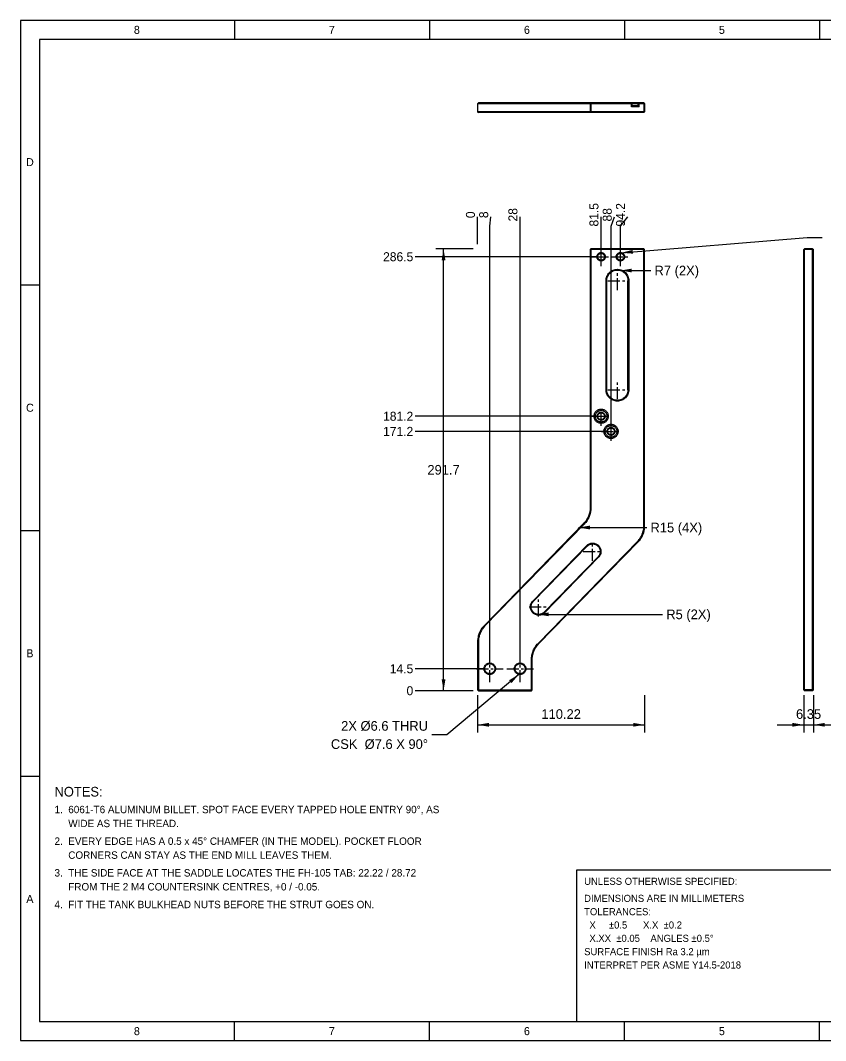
# Model space of a CAD drawing. Header units: millimetres. Extents: x 5 to 427, y 5 to 274.
# Drawn here: x 5 to 217.5, y 5 to 274.4 of the extents above; entities that cross this region are included whole.
import ezdxf
from ezdxf.enums import TextEntityAlignment as Align

# ---------------------------------------------------------------- set-up
doc = ezdxf.new("R2010")
doc.units = ezdxf.units.MM
doc.linetypes.add('CENTER', pattern=[5.08, 3.175, -0.635, 0.635, -0.635])
for name, color, linetype in [('BORDER', 7, 'CONTINUOUS'), ('CENTER', 1, 'CENTER'), ('DIM', 3, 'CONTINUOUS'), ('TEXT', 7, 'Continuous'), ('THIN', 7, 'CONTINUOUS'), ('TITLE', 7, 'CONTINUOUS'), ('VISIBLE', 7, 'CONTINUOUS')]:
    doc.layers.add(name, color=color, linetype=linetype)

msp = doc.modelspace()

# ---------------------------------------------------------------- linework, layer by layer
at = {"layer": 'BORDER'}
msp.add_lwpolyline([(10, 10), (421.8, 10), (421.8, 269.4), (10, 269.4)], close=True, dxfattribs=at)
at = {"layer": 'CENTER'}
for points in [[(158.29, 209.49), (158.29, 214.49)], [(163.37, 209.49), (163.37, 214.49)], [(155.79, 211.99), (160.79, 211.99)], [(160.87, 211.99), (165.87, 211.99)], [(162.57, 203.17), (162.57, 208.17)], [(160.07, 205.67), (165.07, 205.67)], [(162.57, 174.37), (162.57, 179.37)], [(160.07, 176.87), (165.07, 176.87)], [(155.79, 169.87), (160.79, 169.87)], [(158.29, 167.37), (158.29, 172.37)], [(160.89, 163.37), (160.89, 168.37)], [(158.39, 165.87), (163.39, 165.87)], [(156.04, 131.66), (156.04, 136.66)], [(153.54, 134.16), (158.54, 134.16)], [(141.79, 117.03), (141.79, 122.03)], [(139.29, 119.53), (144.29, 119.53)], [(128.89, 99.67), (128.89, 106.71)], [(136.89, 99.67), (136.89, 106.71)], [(125.37, 103.19), (132.41, 103.19)], [(133.37, 103.19), (140.41, 103.19)]]:
    msp.add_lwpolyline(points, dxfattribs=at)
at = {"layer": 'DIM'}
for points in [[(125.69, 215.27), (125.69, 220.07), (125.69, 222.57)], [(128.89, 104.39), (128.89, 220.07), (129.19, 222.57)], [(136.89, 104.39), (136.89, 220.07), (136.89, 222.57)], [(158.29, 213.19), (158.29, 220.07), (158.29, 222.57)], [(160.89, 167.07), (160.89, 220.07), (161.79, 222.57)], [(163.37, 213.19), (163.37, 220.07), (165.29, 222.57)], [(163.66, 213.05), (212.66, 217.05), (216.66, 217.05)], [(124.49, 214.07), (114.69, 214.07)], [(116.69, 97.39), (116.69, 214.07)], [(157.09, 211.99), (111.69, 211.99), (109.19, 211.99)], [(163.37, 208.35), (167.37, 208.35), (171.37, 208.35)], [(157.09, 169.87), (111.69, 169.87), (109.19, 169.87)], [(159.69, 165.87), (111.69, 165.87), (109.19, 165.87)], [(152.31, 140.48), (166.31, 140.48), (170.31, 140.48)], [(141.47, 117.56), (170.47, 117.56), (174.47, 117.56)], [(127.69, 103.19), (111.69, 103.19), (109.19, 103.19)], [(136.58, 101.7), (117.58, 85.7), (113.58, 85.7)], [(124.49, 97.39), (111.69, 97.39), (109.19, 97.39)], [(124.49, 97.39), (114.69, 97.39)], [(125.69, 96.19), (125.69, 86.39)], [(169.77, 96.19), (169.77, 86.39)], [(211.77, 96.19), (211.77, 86.39)], [(214.31, 96.19), (214.31, 86.39)], [(125.69, 88.39), (169.77, 88.39)], [(204.77, 88.39), (221.31, 88.39)]]:
    msp.add_lwpolyline(points, dxfattribs=at)
for points in [[(116.69, 214.07), (116.19, 211.07), (117.19, 211.07)], [(163.66, 213.05), (166.69, 212.8), (166.61, 213.79)], [(163.37, 208.35), (166.37, 207.85), (166.37, 208.85)], [(152.31, 140.48), (155.31, 139.98), (155.31, 140.98)], [(141.47, 117.56), (144.47, 117.06), (144.47, 118.06)], [(116.69, 97.39), (117.19, 100.39), (116.19, 100.39)], [(136.58, 101.7), (133.96, 100.15), (134.61, 99.39)], [(125.69, 88.39), (128.69, 87.89), (128.69, 88.89)], [(169.77, 88.39), (166.77, 88.89), (166.77, 87.89)], [(211.77, 88.39), (208.77, 88.89), (208.77, 87.89)], [(214.31, 88.39), (217.31, 87.89), (217.31, 88.89)]]:
    msp.add_solid(points, dxfattribs=at)
at = {"layer": 'THIN'}
msp.add_lwpolyline([(5, 5), (426.8, 5), (426.8, 274.4), (5, 274.4)], close=True, dxfattribs=at)
for points in [[(61.48, 274.4), (61.48, 269.4)], [(112.95, 274.4), (112.95, 269.4)], [(164.43, 274.4), (164.43, 269.4)], [(215.9, 274.4), (215.9, 269.4)], [(5, 204.55), (10, 204.55)], [(5, 139.7), (10, 139.7)], [(5, 74.85), (10, 74.85)], [(61.48, 5), (61.48, 10)], [(112.95, 5), (112.95, 10)], [(164.43, 5), (164.43, 10)], [(215.9, 5), (215.9, 10)]]:
    msp.add_lwpolyline(points, dxfattribs=at)
at = {"layer": 'TITLE'}
msp.add_lwpolyline([(151.8, 10), (243.8, 10), (243.8, 50), (151.8, 50)], close=True, dxfattribs=at)
at = {"layer": 'VISIBLE'}
for points in [[(125.69, 252.41), (125.89, 252.61)], [(125.69, 252.41), (125.69, 250.27)], [(127.39, 252.41), (127.16, 252.41), (126.95, 252.41), (126.76, 252.41), (126.58, 252.41), (126.41, 252.41), (126.26, 252.41), (126.13, 252.41), (126.01, 252.41), (125.91, 252.41), (125.83, 252.41), (125.77, 252.41), (125.72, 252.41), (125.7, 252.41), (125.69, 252.41)], [(127.53, 252.61), (127.31, 252.61), (127.11, 252.61), (126.92, 252.61), (126.75, 252.61), (126.59, 252.61), (126.44, 252.61), (126.31, 252.61), (126.2, 252.61), (126.11, 252.61), (126.03, 252.61), (125.97, 252.61), (125.92, 252.61), (125.89, 252.61), (125.89, 252.61)], [(153.67, 252.41), (127.39, 252.41)], [(153.82, 252.61), (127.53, 252.61)], [(155.37, 252.41), (155.36, 252.41), (155.34, 252.41), (155.29, 252.41), (155.23, 252.41), (155.15, 252.41), (155.05, 252.41), (154.93, 252.41), (154.8, 252.41), (154.65, 252.41), (154.48, 252.41), (154.3, 252.41), (154.11, 252.41), (153.9, 252.41), (153.67, 252.41)], [(155.57, 252.61), (155.56, 252.61), (155.54, 252.61), (155.49, 252.61), (155.42, 252.61), (155.34, 252.61), (155.24, 252.61), (155.12, 252.61), (154.98, 252.61), (154.83, 252.61), (154.65, 252.61), (154.47, 252.61), (154.26, 252.61), (154.05, 252.61), (153.82, 252.61)], [(155.57, 252.61), (155.37, 252.41)], [(155.37, 252.41), (155.37, 250.27)], [(155.57, 252.41), (155.37, 252.41)], [(166.29, 252.61), (155.57, 252.61)], [(155.57, 252.41), (155.57, 252.61)], [(166.29, 252.41), (155.57, 252.41)], [(155.57, 252.41), (155.57, 250.27)], [(168.29, 252.61), (168.26, 252.61), (168.19, 252.61), (168.07, 252.61), (167.91, 252.61), (167.72, 252.61), (167.51, 252.61), (167.29, 252.61), (167.06, 252.61), (166.85, 252.61), (166.66, 252.61), (166.5, 252.61), (166.39, 252.61), (166.31, 252.61), (166.29, 252.61)], [(166.29, 252.61), (166.29, 252.41)], [(166.49, 252.41), (166.29, 252.61)], [(166.49, 252.41), (166.29, 252.41)], [(166.29, 251.61), (166.29, 252.41)], [(166.29, 251.61), (166.49, 251.81)], [(168.29, 251.61), (166.29, 251.61)], [(168.09, 252.41), (168.07, 252.41), (168.01, 252.41), (167.91, 252.41), (167.78, 252.41), (167.63, 252.41), (167.46, 252.41), (167.29, 252.41), (167.11, 252.41), (166.94, 252.41), (166.79, 252.41), (166.66, 252.41), (166.57, 252.41), (166.51, 252.41), (166.49, 252.41)], [(166.49, 251.81), (166.49, 252.41)], [(168.09, 251.81), (166.49, 251.81)], [(168.29, 252.61), (168.09, 252.41)], [(168.29, 252.41), (168.09, 252.41)], [(168.09, 251.81), (168.09, 252.41)], [(168.29, 251.61), (168.09, 251.81)], [(169.57, 252.61), (168.29, 252.61)], [(168.29, 252.41), (168.29, 252.61)], [(169.57, 252.41), (168.29, 252.41)], [(168.29, 251.61), (168.29, 252.41)], [(169.57, 252.61), (169.77, 252.41)], [(169.57, 252.41), (169.57, 252.61)], [(169.57, 252.41), (169.77, 252.41)], [(169.57, 252.41), (169.57, 250.27)], [(169.77, 252.41), (169.77, 250.27)], [(125.69, 250.27), (125.89, 250.07)], [(127.39, 250.27), (127.16, 250.27), (126.95, 250.27), (126.76, 250.27), (126.58, 250.27), (126.41, 250.27), (126.26, 250.27), (126.13, 250.27), (126.01, 250.27), (125.91, 250.27), (125.83, 250.27), (125.77, 250.27), (125.72, 250.27), (125.7, 250.27), (125.69, 250.27)], [(127.53, 250.07), (127.31, 250.07), (127.11, 250.07), (126.92, 250.07), (126.75, 250.07), (126.59, 250.07), (126.44, 250.07), (126.31, 250.07), (126.2, 250.07), (126.11, 250.07), (126.03, 250.07), (125.97, 250.07), (125.92, 250.07), (125.89, 250.07), (125.89, 250.07)], [(153.67, 250.27), (127.39, 250.27)], [(153.82, 250.07), (127.53, 250.07)], [(155.37, 250.27), (155.36, 250.27), (155.34, 250.27), (155.29, 250.27), (155.23, 250.27), (155.15, 250.27), (155.05, 250.27), (154.93, 250.27), (154.8, 250.27), (154.65, 250.27), (154.48, 250.27), (154.3, 250.27), (154.11, 250.27), (153.9, 250.27), (153.67, 250.27)], [(155.57, 250.07), (155.56, 250.07), (155.54, 250.07), (155.49, 250.07), (155.42, 250.07), (155.34, 250.07), (155.24, 250.07), (155.12, 250.07), (154.98, 250.07), (154.83, 250.07), (154.65, 250.07), (154.47, 250.07), (154.26, 250.07), (154.05, 250.07), (153.82, 250.07)], [(155.57, 250.07), (155.37, 250.27)], [(155.57, 250.27), (155.37, 250.27)], [(155.57, 250.27), (155.57, 250.07)], [(169.57, 250.27), (155.57, 250.27)], [(169.57, 250.07), (155.57, 250.07)], [(169.57, 250.07), (169.77, 250.27)], [(169.57, 250.27), (169.57, 250.07)], [(169.57, 250.27), (169.77, 250.27)], [(155.57, 214.07), (155.37, 213.87)], [(155.37, 213.87), (155.37, 145.71)], [(155.57, 213.87), (155.37, 213.87)], [(155.57, 214.07), (155.57, 213.87)], [(169.57, 214.07), (155.57, 214.07)], [(169.57, 213.87), (155.57, 213.87)], [(155.57, 213.87), (155.57, 145.71)], [(159.39, 211.99), (159.38, 211.88), (159.37, 211.78), (159.34, 211.67), (159.3, 211.57), (159.26, 211.47), (159.2, 211.38), (159.14, 211.29), (159.06, 211.21), (158.98, 211.14), (158.9, 211.08), (158.8, 211.02), (158.71, 210.97), (158.61, 210.94), (158.5, 210.91), (158.39, 210.9), (158.29, 210.89), (158.18, 210.9), (158.07, 210.91), (157.97, 210.94), (157.87, 210.97), (157.77, 211.02), (157.68, 211.08), (157.59, 211.14), (157.51, 211.21), (157.44, 211.29), (157.37, 211.38), (157.32, 211.47), (157.27, 211.57), (157.23, 211.67), (157.21, 211.78), (157.19, 211.88), (157.19, 211.99), (157.19, 212.1), (157.21, 212.2), (157.23, 212.31), (157.27, 212.41), (157.32, 212.51), (157.37, 212.6), (157.44, 212.69), (157.51, 212.77), (157.59, 212.84), (157.68, 212.9), (157.77, 212.96), (157.87, 213.01), (157.97, 213.04), (158.07, 213.07), (158.18, 213.08), (158.29, 213.09), (158.39, 213.08), (158.5, 213.07), (158.61, 213.04), (158.71, 213.01), (158.8, 212.96), (158.9, 212.9), (158.98, 212.84), (159.06, 212.77), (159.14, 212.69), (159.2, 212.6), (159.26, 212.51), (159.3, 212.41), (159.34, 212.31), (159.37, 212.2), (159.38, 212.1), (159.39, 211.99)], [(159.19, 211.99), (159.18, 211.9), (159.17, 211.81), (159.15, 211.73), (159.12, 211.65), (159.08, 211.57), (159.03, 211.49), (158.98, 211.42), (158.92, 211.35), (158.86, 211.29), (158.79, 211.24), (158.71, 211.2), (158.63, 211.16), (158.55, 211.13), (158.46, 211.11), (158.37, 211.09), (158.29, 211.09), (158.2, 211.09), (158.11, 211.11), (158.02, 211.13), (157.94, 211.16), (157.86, 211.2), (157.79, 211.24), (157.72, 211.29), (157.65, 211.35), (157.59, 211.42), (157.54, 211.49), (157.49, 211.57), (157.45, 211.65), (157.42, 211.73), (157.4, 211.81), (157.39, 211.9), (157.39, 211.99), (157.39, 212.08), (157.4, 212.17), (157.42, 212.25), (157.45, 212.33), (157.49, 212.41), (157.54, 212.49), (157.59, 212.56), (157.65, 212.63), (157.72, 212.69), (157.79, 212.74), (157.86, 212.78), (157.94, 212.82), (158.02, 212.85), (158.11, 212.87), (158.2, 212.89), (158.29, 212.89), (158.37, 212.89), (158.46, 212.87), (158.55, 212.85), (158.63, 212.82), (158.71, 212.78), (158.79, 212.74), (158.86, 212.69), (158.92, 212.63), (158.98, 212.56), (159.03, 212.49), (159.08, 212.41), (159.12, 212.33), (159.15, 212.25), (159.17, 212.17), (159.18, 212.08), (159.19, 211.99)], [(164.47, 211.99), (164.46, 211.88), (164.45, 211.78), (164.42, 211.67), (164.38, 211.57), (164.34, 211.47), (164.28, 211.38), (164.22, 211.29), (164.14, 211.21), (164.06, 211.14), (163.98, 211.08), (163.88, 211.02), (163.79, 210.97), (163.69, 210.94), (163.58, 210.91), (163.47, 210.9), (163.37, 210.89), (163.26, 210.9), (163.15, 210.91), (163.05, 210.94), (162.95, 210.97), (162.85, 211.02), (162.76, 211.08), (162.67, 211.14), (162.59, 211.21), (162.52, 211.29), (162.45, 211.38), (162.4, 211.47), (162.35, 211.57), (162.31, 211.67), (162.29, 211.78), (162.27, 211.88), (162.27, 211.99), (162.27, 212.1), (162.29, 212.2), (162.31, 212.31), (162.35, 212.41), (162.4, 212.51), (162.45, 212.6), (162.52, 212.69), (162.59, 212.77), (162.67, 212.84), (162.76, 212.9), (162.85, 212.96), (162.95, 213.01), (163.05, 213.04), (163.15, 213.07), (163.26, 213.08), (163.37, 213.09), (163.47, 213.08), (163.58, 213.07), (163.69, 213.04), (163.79, 213.01), (163.88, 212.96), (163.98, 212.9), (164.06, 212.84), (164.14, 212.77), (164.22, 212.69), (164.28, 212.6), (164.34, 212.51), (164.38, 212.41), (164.42, 212.31), (164.45, 212.2), (164.46, 212.1), (164.47, 211.99)], [(164.27, 211.99), (164.26, 211.9), (164.25, 211.81), (164.23, 211.73), (164.2, 211.65), (164.16, 211.57), (164.11, 211.49), (164.06, 211.42), (164, 211.35), (163.94, 211.29), (163.87, 211.24), (163.79, 211.2), (163.71, 211.16), (163.63, 211.13), (163.54, 211.11), (163.45, 211.09), (163.37, 211.09), (163.28, 211.09), (163.19, 211.11), (163.1, 211.13), (163.02, 211.16), (162.94, 211.2), (162.87, 211.24), (162.8, 211.29), (162.73, 211.35), (162.67, 211.42), (162.62, 211.49), (162.57, 211.57), (162.53, 211.65), (162.5, 211.73), (162.48, 211.81), (162.47, 211.9), (162.47, 211.99), (162.47, 212.08), (162.48, 212.17), (162.5, 212.25), (162.53, 212.33), (162.57, 212.41), (162.62, 212.49), (162.67, 212.56), (162.73, 212.63), (162.8, 212.69), (162.87, 212.74), (162.94, 212.78), (163.02, 212.82), (163.1, 212.85), (163.19, 212.87), (163.28, 212.89), (163.37, 212.89), (163.45, 212.89), (163.54, 212.87), (163.63, 212.85), (163.71, 212.82), (163.79, 212.78), (163.87, 212.74), (163.94, 212.69), (164, 212.63), (164.06, 212.56), (164.11, 212.49), (164.16, 212.41), (164.2, 212.33), (164.23, 212.25), (164.25, 212.17), (164.26, 212.08), (164.27, 211.99)], [(169.57, 214.07), (169.57, 213.87)], [(169.57, 214.07), (169.77, 213.87)], [(169.57, 140.91), (169.57, 213.87)], [(169.57, 213.87), (169.77, 213.87)], [(169.77, 140.91), (169.77, 213.87)], [(211.97, 214.07), (211.77, 213.87)], [(211.77, 140.91), (211.77, 213.87)], [(211.77, 213.87), (211.97, 213.87)], [(211.77, 210.89), (211.77, 210.9), (211.77, 210.91), (211.77, 210.97), (211.77, 211.21), (211.77, 211.99), (211.77, 212.77), (211.77, 213.01), (211.77, 213.07), (211.77, 213.08), (211.77, 213.09)], [(211.77, 213.09), (211.77, 213.07), (211.77, 213.01), (211.77, 212.77), (211.77, 211.99)], [(211.77, 210.89), (211.77, 210.9), (211.77, 210.91), (211.77, 210.97), (211.77, 211.21), (211.77, 211.99), (211.77, 212.77), (211.77, 213.01), (211.77, 213.07), (211.77, 213.08), (211.77, 213.09)], [(211.77, 213.09), (211.77, 213.07), (211.77, 213.01), (211.77, 212.77), (211.77, 211.99)], [(211.77, 213.09), (211.77, 213.09)], [(211.77, 213.09), (211.77, 213.09)], [(214.11, 214.07), (211.97, 214.07)], [(211.97, 214.07), (211.97, 213.87)], [(211.97, 140.91), (211.97, 213.87)], [(214.11, 213.87), (211.97, 213.87)], [(214.11, 214.07), (214.31, 213.87)], [(214.11, 214.07), (214.11, 213.87)], [(214.11, 140.91), (214.11, 213.87)], [(214.31, 213.87), (214.11, 213.87)], [(214.31, 140.91), (214.31, 213.87)], [(211.77, 211.99), (211.77, 211.21), (211.77, 210.97), (211.77, 210.91), (211.77, 210.89)], [(211.77, 211.99), (211.77, 211.21), (211.77, 210.97), (211.77, 210.91), (211.77, 210.89)], [(211.77, 210.89), (211.77, 210.89)], [(211.77, 210.89), (211.77, 210.89)], [(159.57, 205.67), (159.59, 205.96), (159.63, 206.26), (159.7, 206.54), (159.8, 206.82), (159.93, 207.08), (160.08, 207.34), (160.25, 207.57), (160.45, 207.79), (160.67, 207.99), (160.91, 208.16), (161.16, 208.32), (161.43, 208.44), (161.7, 208.54), (161.99, 208.61), (162.28, 208.66), (162.57, 208.67), (162.87, 208.66), (163.16, 208.61), (163.44, 208.54), (163.72, 208.44), (163.99, 208.32), (164.24, 208.16), (164.48, 207.99), (164.69, 207.79), (164.89, 207.57), (165.07, 207.34), (165.22, 207.08), (165.35, 206.82), (165.44, 206.54), (165.52, 206.26), (165.56, 205.96), (165.57, 205.67)], [(159.77, 205.67), (159.79, 205.94), (159.83, 206.22), (159.89, 206.48), (159.99, 206.74), (160.1, 206.99), (160.25, 207.23), (160.41, 207.45), (160.59, 207.65), (160.8, 207.83), (161.02, 208), (161.25, 208.14), (161.5, 208.26), (161.76, 208.35), (162.03, 208.42), (162.3, 208.46), (162.57, 208.47), (162.85, 208.46), (163.12, 208.42), (163.39, 208.35), (163.65, 208.26), (163.89, 208.14), (164.13, 208), (164.35, 207.83), (164.55, 207.65), (164.74, 207.45), (164.9, 207.23), (165.04, 206.99), (165.16, 206.74), (165.25, 206.48), (165.32, 206.22), (165.36, 205.94), (165.37, 205.67)], [(162.57, 208.47), (162.85, 208.46), (163.12, 208.42), (163.39, 208.35), (163.65, 208.26), (163.89, 208.14), (164.13, 208), (164.35, 207.83), (164.55, 207.65), (164.74, 207.45), (164.9, 207.23), (165.04, 206.99), (165.16, 206.74), (165.25, 206.48), (165.32, 206.22), (165.36, 205.94), (165.37, 205.67)], [(211.77, 205.67), (211.77, 207.79), (211.77, 208.44), (211.77, 208.61), (211.77, 208.66), (211.77, 208.67)], [(211.77, 208.67), (211.77, 208.66), (211.77, 208.61), (211.77, 208.44), (211.77, 207.79), (211.77, 205.67)], [(211.77, 208.67), (211.77, 208.67)], [(159.57, 176.87), (159.57, 205.67)], [(159.77, 176.87), (159.77, 205.67)], [(165.37, 205.67), (165.37, 176.87)], [(165.37, 176.87), (165.37, 205.67)], [(165.57, 205.67), (165.57, 176.87)], [(211.77, 176.87), (211.77, 205.67)], [(165.57, 176.87), (165.56, 176.58), (165.52, 176.28), (165.44, 176), (165.35, 175.72), (165.22, 175.46), (165.07, 175.2), (164.89, 174.97), (164.69, 174.75), (164.48, 174.55), (164.24, 174.38), (163.99, 174.22), (163.72, 174.1), (163.44, 174), (163.16, 173.93), (162.87, 173.88), (162.57, 173.87), (162.28, 173.88), (161.99, 173.93), (161.7, 174), (161.43, 174.1), (161.16, 174.22), (160.91, 174.38), (160.67, 174.55), (160.45, 174.75), (160.25, 174.97), (160.08, 175.2), (159.93, 175.46), (159.8, 175.72), (159.7, 176), (159.63, 176.28), (159.59, 176.58), (159.57, 176.87)], [(165.37, 176.87), (165.36, 176.6), (165.32, 176.32), (165.25, 176.06), (165.16, 175.8), (165.04, 175.55), (164.9, 175.31), (164.74, 175.09), (164.55, 174.89), (164.35, 174.71), (164.13, 174.54), (163.89, 174.4), (163.65, 174.28), (163.39, 174.19), (163.12, 174.12), (162.85, 174.08), (162.57, 174.07), (162.3, 174.08), (162.03, 174.12), (161.76, 174.19), (161.5, 174.28), (161.25, 174.4), (161.02, 174.54), (160.8, 174.71), (160.59, 174.89), (160.41, 175.09), (160.25, 175.31), (160.1, 175.55), (159.99, 175.8), (159.89, 176.06), (159.83, 176.32), (159.79, 176.6), (159.77, 176.87)], [(165.37, 176.87), (165.36, 176.6), (165.32, 176.32), (165.25, 176.06), (165.16, 175.8), (165.04, 175.55), (164.9, 175.31), (164.74, 175.09), (164.55, 174.89), (164.35, 174.71), (164.13, 174.54), (163.89, 174.4), (163.65, 174.28), (163.39, 174.19), (163.12, 174.12), (162.85, 174.08), (162.57, 174.07)], [(211.77, 176.87), (211.77, 174.75), (211.77, 174.1), (211.77, 173.93), (211.77, 173.88), (211.77, 173.87)], [(211.77, 173.87), (211.77, 173.88), (211.77, 173.93), (211.77, 174.1), (211.77, 174.75), (211.77, 176.87)], [(211.77, 173.87), (211.77, 173.87)], [(156.41, 169.87), (156.42, 170.05), (156.44, 170.24), (156.49, 170.42), (156.55, 170.59), (156.63, 170.76), (156.72, 170.91), (156.83, 171.06), (156.96, 171.2), (157.09, 171.32), (157.24, 171.43), (157.4, 171.53), (157.57, 171.61), (157.74, 171.67), (157.92, 171.71), (158.1, 171.74), (158.29, 171.75), (158.47, 171.74), (158.65, 171.71), (158.83, 171.67), (159.01, 171.61), (159.17, 171.53), (159.33, 171.43), (159.48, 171.32), (159.62, 171.2), (159.74, 171.06), (159.85, 170.91), (159.94, 170.76), (160.02, 170.59), (160.09, 170.42), (160.13, 170.24), (160.16, 170.05), (160.17, 169.87), (160.16, 169.69), (160.13, 169.5), (160.09, 169.32), (160.02, 169.15), (159.94, 168.98), (159.85, 168.83), (159.74, 168.68), (159.62, 168.54), (159.48, 168.42), (159.33, 168.31), (159.17, 168.21), (159.01, 168.13), (158.83, 168.07), (158.65, 168.03), (158.47, 168), (158.29, 167.99), (158.1, 168), (157.92, 168.03), (157.74, 168.07), (157.57, 168.13), (157.4, 168.21), (157.24, 168.31), (157.09, 168.42), (156.96, 168.54), (156.83, 168.68), (156.72, 168.83), (156.63, 168.98), (156.55, 169.15), (156.49, 169.32), (156.44, 169.5), (156.42, 169.69), (156.41, 169.87)], [(156.75, 169.87), (156.75, 170.02), (156.78, 170.17), (156.81, 170.32), (156.86, 170.46), (156.93, 170.6), (157.01, 170.72), (157.1, 170.85), (157.2, 170.96), (157.31, 171.06), (157.43, 171.15), (157.56, 171.23), (157.7, 171.29), (157.84, 171.34), (157.99, 171.38), (158.14, 171.4), (158.29, 171.41), (158.44, 171.4), (158.59, 171.38), (158.73, 171.34), (158.87, 171.29), (159.01, 171.23), (159.14, 171.15), (159.26, 171.06), (159.37, 170.96), (159.48, 170.85), (159.57, 170.72), (159.64, 170.6), (159.71, 170.46), (159.76, 170.32), (159.8, 170.17), (159.82, 170.02), (159.82, 169.87), (159.82, 169.72), (159.8, 169.57), (159.76, 169.42), (159.71, 169.28), (159.64, 169.14), (159.57, 169.02), (159.48, 168.89), (159.37, 168.78), (159.26, 168.68), (159.14, 168.59), (159.01, 168.51), (158.87, 168.45), (158.73, 168.4), (158.59, 168.36), (158.44, 168.34), (158.29, 168.33), (158.14, 168.34), (157.99, 168.36), (157.84, 168.4), (157.7, 168.45), (157.56, 168.51), (157.43, 168.59), (157.31, 168.68), (157.2, 168.78), (157.1, 168.89), (157.01, 169.02), (156.93, 169.14), (156.86, 169.28), (156.81, 169.42), (156.78, 169.57), (156.75, 169.72), (156.75, 169.87)], [(157.24, 169.87), (157.25, 169.97), (157.27, 170.07), (157.29, 170.17), (157.33, 170.27), (157.37, 170.36), (157.42, 170.44), (157.48, 170.53), (157.55, 170.6), (157.63, 170.67), (157.71, 170.73), (157.8, 170.78), (157.89, 170.83), (157.98, 170.86), (158.08, 170.89), (158.18, 170.9), (158.29, 170.91), (158.39, 170.9), (158.49, 170.89), (158.59, 170.87), (158.68, 170.83), (158.78, 170.79), (158.86, 170.74), (158.95, 170.67), (159.02, 170.61), (159.09, 170.53), (159.15, 170.45), (159.2, 170.36), (159.25, 170.27), (159.28, 170.17), (159.31, 170.07), (159.32, 169.97), (159.33, 169.87)], [(159.33, 169.87), (159.32, 169.77), (159.31, 169.67), (159.28, 169.57), (159.25, 169.47), (159.2, 169.38), (159.15, 169.29), (159.09, 169.21), (159.02, 169.13), (158.95, 169.07), (158.86, 169), (158.78, 168.95), (158.68, 168.91), (158.59, 168.87), (158.49, 168.85), (158.39, 168.83), (158.29, 168.83), (158.18, 168.84), (158.08, 168.85), (157.98, 168.88), (157.89, 168.91), (157.8, 168.96), (157.71, 169.01), (157.63, 169.07), (157.55, 169.14), (157.48, 169.21), (157.42, 169.3), (157.37, 169.38), (157.33, 169.47), (157.29, 169.57), (157.27, 169.67), (157.25, 169.77), (157.24, 169.87)], [(157.39, 169.87), (157.39, 169.96), (157.4, 170.04), (157.42, 170.13), (157.45, 170.21), (157.49, 170.29), (157.54, 170.37), (157.59, 170.44), (157.65, 170.5), (157.71, 170.56), (157.79, 170.62), (157.86, 170.66), (157.94, 170.7), (158.03, 170.73), (158.11, 170.75), (158.2, 170.77), (158.29, 170.77), (158.38, 170.77), (158.46, 170.75), (158.55, 170.73), (158.63, 170.7), (158.71, 170.66), (158.79, 170.62), (158.86, 170.57), (158.92, 170.51), (158.98, 170.44), (159.03, 170.37), (159.08, 170.29), (159.12, 170.21), (159.15, 170.13), (159.17, 170.05), (159.18, 169.96), (159.19, 169.87)], [(159.19, 169.87), (159.18, 169.78), (159.17, 169.69), (159.15, 169.61), (159.12, 169.53), (159.08, 169.45), (159.03, 169.37), (158.98, 169.3), (158.92, 169.23), (158.86, 169.17), (158.79, 169.12), (158.71, 169.08), (158.63, 169.04), (158.55, 169.01), (158.46, 168.99), (158.38, 168.97), (158.29, 168.97), (158.2, 168.97), (158.11, 168.99), (158.03, 169.01), (157.94, 169.04), (157.86, 169.08), (157.79, 169.12), (157.71, 169.18), (157.65, 169.24), (157.59, 169.3), (157.54, 169.37), (157.49, 169.45), (157.45, 169.53), (157.42, 169.61), (157.4, 169.7), (157.39, 169.78), (157.39, 169.87)], [(211.77, 169.87), (211.77, 171.2), (211.77, 171.61), (211.77, 171.71), (211.77, 171.74), (211.77, 171.75)], [(211.77, 171.75), (211.77, 171.71), (211.77, 171.61), (211.77, 171.2), (211.77, 169.87), (211.77, 168.54), (211.77, 168.13), (211.77, 168.03), (211.77, 167.99)], [(211.77, 171.75), (211.77, 171.75)], [(211.77, 167.99), (211.77, 168), (211.77, 168.03), (211.77, 168.13), (211.77, 168.54), (211.77, 169.87)], [(159.01, 165.87), (159.02, 166.05), (159.04, 166.24), (159.09, 166.42), (159.15, 166.59), (159.23, 166.76), (159.32, 166.91), (159.43, 167.06), (159.56, 167.2), (159.69, 167.32), (159.84, 167.43), (160, 167.53), (160.17, 167.61), (160.34, 167.67), (160.52, 167.71), (160.7, 167.74), (160.89, 167.75), (161.07, 167.74), (161.25, 167.71), (161.43, 167.67), (161.61, 167.61), (161.77, 167.53), (161.93, 167.43), (162.08, 167.32), (162.22, 167.2), (162.34, 167.06), (162.45, 166.91), (162.54, 166.76), (162.62, 166.59), (162.69, 166.42), (162.73, 166.24), (162.76, 166.05), (162.77, 165.87), (162.76, 165.69), (162.73, 165.5), (162.69, 165.32), (162.62, 165.15), (162.54, 164.98), (162.45, 164.83), (162.34, 164.68), (162.22, 164.54), (162.08, 164.42), (161.93, 164.31), (161.77, 164.21), (161.61, 164.13), (161.43, 164.07), (161.25, 164.03), (161.07, 164), (160.89, 163.99), (160.7, 164), (160.52, 164.03), (160.34, 164.07), (160.17, 164.13), (160, 164.21), (159.84, 164.31), (159.69, 164.42), (159.56, 164.54), (159.43, 164.68), (159.32, 164.83), (159.23, 164.98), (159.15, 165.15), (159.09, 165.32), (159.04, 165.5), (159.02, 165.69), (159.01, 165.87)], [(159.35, 165.87), (159.35, 166.02), (159.38, 166.17), (159.41, 166.32), (159.46, 166.46), (159.53, 166.6), (159.61, 166.72), (159.7, 166.85), (159.8, 166.96), (159.91, 167.06), (160.03, 167.15), (160.16, 167.23), (160.3, 167.29), (160.44, 167.34), (160.59, 167.38), (160.74, 167.4), (160.89, 167.41), (161.04, 167.4), (161.19, 167.38), (161.33, 167.34), (161.47, 167.29), (161.61, 167.23), (161.74, 167.15), (161.86, 167.06), (161.97, 166.96), (162.08, 166.85), (162.17, 166.72), (162.24, 166.6), (162.31, 166.46), (162.36, 166.32), (162.4, 166.17), (162.42, 166.02), (162.42, 165.87), (162.42, 165.72), (162.4, 165.57), (162.36, 165.42), (162.31, 165.28), (162.24, 165.14), (162.17, 165.02), (162.08, 164.89), (161.97, 164.78), (161.86, 164.68), (161.74, 164.59), (161.61, 164.51), (161.47, 164.45), (161.33, 164.4), (161.19, 164.36), (161.04, 164.34), (160.89, 164.33), (160.74, 164.34), (160.59, 164.36), (160.44, 164.4), (160.3, 164.45), (160.16, 164.51), (160.03, 164.59), (159.91, 164.68), (159.8, 164.78), (159.7, 164.89), (159.61, 165.02), (159.53, 165.14), (159.46, 165.28), (159.41, 165.42), (159.38, 165.57), (159.35, 165.72), (159.35, 165.87)], [(211.77, 167.99), (211.77, 167.99)], [(211.77, 165.87), (211.77, 167.2), (211.77, 167.61), (211.77, 167.71), (211.77, 167.74), (211.77, 167.75)], [(211.77, 167.75), (211.77, 167.71), (211.77, 167.61), (211.77, 167.2), (211.77, 165.87), (211.77, 164.54), (211.77, 164.13), (211.77, 164.03), (211.77, 163.99)], [(211.77, 167.75), (211.77, 167.75)], [(159.84, 165.87), (159.85, 165.97), (159.87, 166.07), (159.89, 166.17), (159.93, 166.27), (159.97, 166.36), (160.02, 166.44), (160.08, 166.53), (160.15, 166.6), (160.23, 166.67), (160.31, 166.73), (160.4, 166.78), (160.49, 166.83), (160.58, 166.86), (160.68, 166.89), (160.78, 166.9), (160.89, 166.91), (160.99, 166.9), (161.09, 166.89), (161.19, 166.87), (161.28, 166.83), (161.38, 166.79), (161.46, 166.74), (161.55, 166.67), (161.62, 166.61), (161.69, 166.53), (161.75, 166.45), (161.8, 166.36), (161.85, 166.27), (161.88, 166.17), (161.91, 166.07), (161.92, 165.97), (161.93, 165.87)], [(161.93, 165.87), (161.92, 165.77), (161.91, 165.67), (161.88, 165.57), (161.85, 165.47), (161.8, 165.38), (161.75, 165.29), (161.69, 165.21), (161.62, 165.13), (161.55, 165.07), (161.46, 165), (161.38, 164.95), (161.28, 164.91), (161.19, 164.87), (161.09, 164.85), (160.99, 164.83), (160.89, 164.83), (160.78, 164.84), (160.68, 164.85), (160.58, 164.88), (160.49, 164.91), (160.4, 164.96), (160.31, 165.01), (160.23, 165.07), (160.15, 165.14), (160.08, 165.21), (160.02, 165.3), (159.97, 165.38), (159.93, 165.47), (159.89, 165.57), (159.87, 165.67), (159.85, 165.77), (159.84, 165.87)], [(159.99, 165.87), (159.99, 165.96), (160, 166.04), (160.02, 166.13), (160.05, 166.21), (160.09, 166.29), (160.14, 166.37), (160.19, 166.44), (160.25, 166.5), (160.31, 166.56), (160.39, 166.62), (160.46, 166.66), (160.54, 166.7), (160.63, 166.73), (160.71, 166.75), (160.8, 166.77), (160.89, 166.77), (160.98, 166.77), (161.06, 166.75), (161.15, 166.73), (161.23, 166.7), (161.31, 166.66), (161.39, 166.62), (161.46, 166.57), (161.52, 166.51), (161.58, 166.44), (161.63, 166.37), (161.68, 166.29), (161.72, 166.21), (161.75, 166.13), (161.77, 166.05), (161.78, 165.96), (161.79, 165.87)], [(161.79, 165.87), (161.78, 165.78), (161.77, 165.69), (161.75, 165.61), (161.72, 165.53), (161.68, 165.45), (161.63, 165.37), (161.58, 165.3), (161.52, 165.23), (161.46, 165.17), (161.39, 165.12), (161.31, 165.08), (161.23, 165.04), (161.15, 165.01), (161.06, 164.99), (160.98, 164.97), (160.89, 164.97), (160.8, 164.97), (160.71, 164.99), (160.63, 165.01), (160.54, 165.04), (160.46, 165.08), (160.39, 165.12), (160.31, 165.18), (160.25, 165.24), (160.19, 165.3), (160.14, 165.37), (160.09, 165.45), (160.05, 165.53), (160.02, 165.61), (160, 165.7), (159.99, 165.78), (159.99, 165.87)], [(211.77, 163.99), (211.77, 164), (211.77, 164.03), (211.77, 164.13), (211.77, 164.54), (211.77, 165.87)], [(211.77, 163.99), (211.77, 163.99)], [(155.37, 145.71), (155.37, 145.42), (155.35, 145.13), (155.31, 144.84), (155.26, 144.56), (155.2, 144.28), (155.12, 144), (155.03, 143.72), (154.93, 143.45), (154.82, 143.18), (154.69, 142.92), (154.55, 142.67), (154.4, 142.43), (154.23, 142.19), (154.06, 141.96), (153.87, 141.73), (153.67, 141.52)], [(155.57, 145.71), (155.57, 145.41), (155.54, 145.11), (155.51, 144.81), (155.46, 144.52), (155.39, 144.23), (155.32, 143.94), (155.22, 143.65), (155.12, 143.37), (155, 143.1), (154.87, 142.83), (154.72, 142.57), (154.56, 142.32), (154.39, 142.07), (154.21, 141.83), (154.02, 141.6), (153.82, 141.38)], [(153.67, 141.52), (127.39, 114.54)], [(153.82, 141.38), (127.53, 114.4)], [(167.93, 136.86), (168.12, 137.07), (168.3, 137.28), (168.47, 137.5), (168.63, 137.73), (168.78, 137.97), (168.91, 138.22), (169.04, 138.47), (169.15, 138.72), (169.25, 138.99), (169.33, 139.25), (169.41, 139.52), (169.47, 139.8), (169.51, 140.07), (169.55, 140.35), (169.57, 140.63), (169.57, 140.91)], [(168.07, 136.72), (168.27, 136.93), (168.46, 137.16), (168.63, 137.39), (168.8, 137.63), (168.95, 137.87), (169.09, 138.12), (169.22, 138.38), (169.33, 138.65), (169.43, 138.92), (169.52, 139.2), (169.6, 139.48), (169.66, 139.76), (169.71, 140.04), (169.75, 140.33), (169.77, 140.62), (169.77, 140.91)], [(211.77, 136.86), (211.77, 140.91)], [(211.97, 136.72), (211.97, 140.91)], [(214.11, 136.72), (214.11, 140.91)], [(214.31, 136.86), (214.31, 140.91)], [(140.22, 121.07), (154.47, 135.7)], [(140.36, 120.93), (154.61, 135.56)], [(141.64, 109.88), (167.93, 136.86)], [(141.79, 109.74), (168.07, 136.72)], [(154.47, 135.7), (154.62, 135.85), (154.8, 135.98), (154.98, 136.09), (155.17, 136.19), (155.38, 136.26), (155.58, 136.32), (155.8, 136.35), (156.01, 136.36), (156.23, 136.36), (156.44, 136.33), (156.65, 136.28), (156.86, 136.21), (157.05, 136.12), (157.24, 136.01), (157.42, 135.88), (157.58, 135.74), (157.72, 135.58), (157.86, 135.41), (157.97, 135.23), (158.06, 135.03), (158.14, 134.83), (158.19, 134.62), (158.23, 134.41), (158.24, 134.19), (158.23, 133.98), (158.21, 133.76), (158.16, 133.55), (158.09, 133.35), (158, 133.15), (157.89, 132.97), (157.76, 132.79), (157.62, 132.63)], [(154.61, 135.56), (154.75, 135.69), (154.91, 135.81), (155.08, 135.92), (155.25, 136), (155.44, 136.07), (155.63, 136.12), (155.82, 136.15), (156.02, 136.16), (156.21, 136.16), (156.41, 136.13), (156.6, 136.09), (156.78, 136.02), (156.96, 135.94), (157.13, 135.84), (157.29, 135.73), (157.44, 135.6), (157.57, 135.45), (157.69, 135.3), (157.79, 135.13), (157.88, 134.95), (157.95, 134.77), (158, 134.58), (158.03, 134.39), (158.04, 134.19), (158.04, 133.99), (158.01, 133.8), (157.96, 133.61), (157.9, 133.42), (157.82, 133.24), (157.72, 133.08), (157.61, 132.92), (157.48, 132.77)], [(156.04, 136.16), (156.19, 136.16), (156.33, 136.14), (156.48, 136.12), (156.62, 136.08), (156.76, 136.03), (156.89, 135.97), (157.02, 135.91), (157.15, 135.83), (157.27, 135.75), (157.38, 135.65), (157.48, 135.55), (157.58, 135.44), (157.67, 135.32), (157.75, 135.2), (157.82, 135.07), (157.89, 134.94), (157.94, 134.8), (157.98, 134.66), (158.01, 134.52), (158.03, 134.38), (158.04, 134.23), (158.04, 134.08), (158.03, 133.94), (158.01, 133.79), (157.98, 133.65), (157.93, 133.51), (157.88, 133.37), (157.82, 133.24), (157.74, 133.11), (157.66, 132.99), (157.57, 132.88), (157.48, 132.77)], [(211.77, 109.88), (211.77, 136.86)], [(211.77, 135.7), (211.77, 136.19), (211.77, 136.32), (211.77, 136.35), (211.77, 136.36)], [(211.77, 136.36), (211.77, 136.34), (211.77, 136.27), (211.77, 136), (211.77, 135.02), (211.77, 132.63)], [(211.77, 136.36), (211.77, 136.36)], [(211.77, 121.07), (211.77, 135.7)], [(211.97, 109.74), (211.97, 136.72)], [(214.11, 109.74), (214.11, 136.72)], [(214.31, 109.88), (214.31, 136.86)], [(157.48, 132.77), (143.23, 118.14)], [(143.23, 118.14), (157.48, 132.77)], [(157.62, 132.63), (143.37, 118)], [(143.37, 118), (143.21, 117.85), (143.04, 117.72), (142.85, 117.61), (142.66, 117.51), (142.46, 117.44), (142.25, 117.38), (142.04, 117.35), (141.82, 117.33), (141.61, 117.34), (141.39, 117.37), (141.18, 117.42), (140.98, 117.49), (140.78, 117.58), (140.59, 117.69), (140.42, 117.82), (140.26, 117.96), (140.11, 118.12), (139.98, 118.29), (139.87, 118.47), (139.77, 118.67), (139.7, 118.87), (139.64, 119.08), (139.61, 119.29), (139.59, 119.5), (139.6, 119.72), (139.63, 119.93), (139.68, 120.14), (139.75, 120.35), (139.84, 120.55), (139.95, 120.73), (140.07, 120.91), (140.22, 121.07)], [(143.23, 118.14), (143.08, 118), (142.93, 117.89), (142.76, 117.78), (142.58, 117.7), (142.4, 117.63), (142.21, 117.58), (142.01, 117.55), (141.82, 117.53), (141.62, 117.54), (141.43, 117.57), (141.24, 117.61), (141.05, 117.68), (140.87, 117.76), (140.7, 117.86), (140.54, 117.97), (140.4, 118.1), (140.26, 118.24), (140.14, 118.4), (140.04, 118.57), (139.95, 118.74), (139.89, 118.93), (139.84, 119.12), (139.8, 119.31), (139.79, 119.51), (139.8, 119.7), (139.83, 119.9), (139.87, 120.09), (139.93, 120.27), (140.02, 120.45), (140.11, 120.62), (140.23, 120.78), (140.36, 120.93)], [(211.77, 117.33), (211.77, 117.34), (211.77, 117.36), (211.77, 117.43), (211.77, 117.7), (211.77, 118.68), (211.77, 121.07)], [(143.23, 118.14), (143.08, 118), (142.92, 117.88), (142.75, 117.78), (142.57, 117.69), (142.38, 117.62), (142.19, 117.57), (141.99, 117.54), (141.79, 117.53)], [(211.77, 118), (211.77, 117.51), (211.77, 117.38), (211.77, 117.34), (211.77, 117.33)], [(211.77, 117.33), (211.77, 117.33)], [(127.39, 114.54), (127.19, 114.32), (127, 114.1), (126.83, 113.87), (126.66, 113.63), (126.51, 113.39), (126.37, 113.14), (126.24, 112.88), (126.13, 112.61), (126.03, 112.34), (125.94, 112.06), (125.86, 111.78), (125.8, 111.5), (125.75, 111.22), (125.71, 110.93), (125.69, 110.64), (125.69, 110.35)], [(127.53, 114.4), (127.34, 114.19), (127.16, 113.98), (126.99, 113.76), (126.83, 113.53), (126.68, 113.29), (126.55, 113.04), (126.42, 112.79), (126.31, 112.54), (126.21, 112.27), (126.13, 112.01), (126.05, 111.74), (125.99, 111.46), (125.95, 111.19), (125.91, 110.91), (125.89, 110.63), (125.89, 110.35)], [(125.69, 110.35), (125.69, 97.59)], [(125.89, 110.35), (125.89, 97.59)], [(139.89, 105.55), (139.89, 105.85), (139.92, 106.15), (139.95, 106.45), (140, 106.74), (140.07, 107.03), (140.14, 107.32), (140.24, 107.61), (140.34, 107.89), (140.46, 108.16), (140.59, 108.43), (140.74, 108.69), (140.9, 108.94), (141.07, 109.19), (141.25, 109.43), (141.44, 109.66), (141.64, 109.88)], [(140.09, 105.55), (140.09, 105.84), (140.11, 106.13), (140.15, 106.42), (140.2, 106.7), (140.26, 106.98), (140.34, 107.26), (140.43, 107.54), (140.53, 107.81), (140.64, 108.08), (140.77, 108.34), (140.91, 108.59), (141.06, 108.83), (141.23, 109.07), (141.4, 109.3), (141.59, 109.52), (141.79, 109.74)], [(211.77, 105.55), (211.77, 109.88)], [(211.97, 105.55), (211.97, 109.74)], [(214.11, 105.55), (214.11, 109.74)], [(214.31, 105.55), (214.31, 109.88)], [(139.89, 97.59), (139.89, 105.55)], [(140.09, 97.59), (140.09, 105.55)], [(211.77, 97.59), (211.77, 105.55)], [(211.97, 97.59), (211.97, 105.55)], [(214.11, 97.59), (214.11, 105.55)], [(214.31, 97.59), (214.31, 105.55)], [(130.41, 103.19), (130.4, 103.04), (130.38, 102.89), (130.34, 102.75), (130.29, 102.61), (130.23, 102.47), (130.15, 102.35), (130.06, 102.23), (129.96, 102.12), (129.85, 102.01), (129.73, 101.93), (129.6, 101.85), (129.47, 101.79), (129.33, 101.74), (129.18, 101.7), (129.04, 101.68), (128.89, 101.67), (128.74, 101.68), (128.59, 101.7), (128.44, 101.74), (128.3, 101.79), (128.17, 101.85), (128.04, 101.93), (127.92, 102.01), (127.81, 102.12), (127.71, 102.23), (127.62, 102.35), (127.55, 102.47), (127.48, 102.61), (127.43, 102.75), (127.4, 102.89), (127.37, 103.04), (127.37, 103.19), (127.37, 103.34), (127.4, 103.49), (127.43, 103.63), (127.48, 103.77), (127.55, 103.91), (127.62, 104.03), (127.71, 104.15), (127.81, 104.26), (127.92, 104.36), (128.04, 104.45), (128.17, 104.53), (128.3, 104.59), (128.44, 104.64), (128.59, 104.68), (128.74, 104.7), (128.89, 104.71), (129.04, 104.7), (129.18, 104.68), (129.33, 104.64), (129.47, 104.59), (129.6, 104.53), (129.73, 104.45), (129.85, 104.36), (129.96, 104.26), (130.06, 104.15), (130.15, 104.03), (130.23, 103.91), (130.29, 103.77), (130.34, 103.63), (130.38, 103.49), (130.4, 103.34), (130.41, 103.19)], [(130.21, 103.19), (130.2, 103.06), (130.18, 102.93), (130.15, 102.81), (130.11, 102.68), (130.05, 102.57), (129.98, 102.46), (129.91, 102.35), (129.82, 102.26), (129.72, 102.17), (129.62, 102.09), (129.51, 102.03), (129.39, 101.97), (129.27, 101.93), (129.14, 101.9), (129.02, 101.88), (128.89, 101.87), (128.76, 101.88), (128.63, 101.9), (128.5, 101.93), (128.38, 101.97), (128.26, 102.03), (128.15, 102.09), (128.05, 102.17), (127.95, 102.26), (127.87, 102.35), (127.79, 102.46), (127.72, 102.57), (127.67, 102.68), (127.62, 102.81), (127.59, 102.93), (127.57, 103.06), (127.57, 103.19), (127.57, 103.32), (127.59, 103.45), (127.62, 103.57), (127.67, 103.7), (127.72, 103.81), (127.79, 103.92), (127.87, 104.03), (127.95, 104.12), (128.05, 104.21), (128.15, 104.29), (128.26, 104.35), (128.38, 104.41), (128.5, 104.45), (128.63, 104.48), (128.76, 104.5), (128.89, 104.51), (129.02, 104.5), (129.14, 104.48), (129.27, 104.45), (129.39, 104.41), (129.51, 104.35), (129.62, 104.29), (129.72, 104.21), (129.82, 104.12), (129.91, 104.03), (129.98, 103.92), (130.05, 103.81), (130.11, 103.7), (130.15, 103.57), (130.18, 103.45), (130.2, 103.32), (130.21, 103.19)], [(138.41, 103.19), (138.4, 103.04), (138.38, 102.89), (138.34, 102.75), (138.29, 102.61), (138.23, 102.47), (138.15, 102.35), (138.06, 102.23), (137.96, 102.12), (137.85, 102.01), (137.73, 101.93), (137.6, 101.85), (137.47, 101.79), (137.33, 101.74), (137.18, 101.7), (137.04, 101.68), (136.89, 101.67), (136.74, 101.68), (136.59, 101.7), (136.44, 101.74), (136.3, 101.79), (136.17, 101.85), (136.04, 101.93), (135.92, 102.01), (135.81, 102.12), (135.71, 102.23), (135.62, 102.35), (135.55, 102.47), (135.48, 102.61), (135.43, 102.75), (135.4, 102.89), (135.37, 103.04), (135.37, 103.19), (135.37, 103.34), (135.4, 103.49), (135.43, 103.63), (135.48, 103.77), (135.55, 103.91), (135.62, 104.03), (135.71, 104.15), (135.81, 104.26), (135.92, 104.36), (136.04, 104.45), (136.17, 104.53), (136.3, 104.59), (136.44, 104.64), (136.59, 104.68), (136.74, 104.7), (136.89, 104.71), (137.04, 104.7), (137.18, 104.68), (137.33, 104.64), (137.47, 104.59), (137.6, 104.53), (137.73, 104.45), (137.85, 104.36), (137.96, 104.26), (138.06, 104.15), (138.15, 104.03), (138.23, 103.91), (138.29, 103.77), (138.34, 103.63), (138.38, 103.49), (138.4, 103.34), (138.41, 103.19)], [(138.21, 103.19), (138.2, 103.06), (138.18, 102.93), (138.15, 102.81), (138.11, 102.68), (138.05, 102.57), (137.98, 102.46), (137.91, 102.35), (137.82, 102.26), (137.72, 102.17), (137.62, 102.09), (137.51, 102.03), (137.39, 101.97), (137.27, 101.93), (137.14, 101.9), (137.02, 101.88), (136.89, 101.87), (136.76, 101.88), (136.63, 101.9), (136.5, 101.93), (136.38, 101.97), (136.26, 102.03), (136.15, 102.09), (136.05, 102.17), (135.95, 102.26), (135.87, 102.35), (135.79, 102.46), (135.72, 102.57), (135.67, 102.68), (135.62, 102.81), (135.59, 102.93), (135.57, 103.06), (135.57, 103.19), (135.57, 103.32), (135.59, 103.45), (135.62, 103.57), (135.67, 103.7), (135.72, 103.81), (135.79, 103.92), (135.87, 104.03), (135.95, 104.12), (136.05, 104.21), (136.15, 104.29), (136.26, 104.35), (136.38, 104.41), (136.5, 104.45), (136.63, 104.48), (136.76, 104.5), (136.89, 104.51), (137.02, 104.5), (137.14, 104.48), (137.27, 104.45), (137.39, 104.41), (137.51, 104.35), (137.62, 104.29), (137.72, 104.21), (137.82, 104.12), (137.91, 104.03), (137.98, 103.92), (138.05, 103.81), (138.11, 103.7), (138.15, 103.57), (138.18, 103.45), (138.2, 103.32), (138.21, 103.19)], [(211.77, 101.67), (211.77, 101.68), (211.77, 101.7), (211.77, 101.79), (211.77, 102.12), (211.77, 103.19), (211.77, 104.26), (211.77, 104.59), (211.77, 104.68), (211.77, 104.7), (211.77, 104.71)], [(211.77, 104.71), (211.77, 104.68), (211.77, 104.59), (211.77, 104.26), (211.77, 103.19)], [(211.77, 101.67), (211.77, 101.68), (211.77, 101.7), (211.77, 101.79), (211.77, 102.12), (211.77, 103.19), (211.77, 104.26), (211.77, 104.59), (211.77, 104.68), (211.77, 104.7), (211.77, 104.71)], [(211.77, 104.71), (211.77, 104.68), (211.77, 104.59), (211.77, 104.26), (211.77, 103.19)], [(211.77, 104.71), (211.77, 104.71)], [(211.77, 104.71), (211.77, 104.71)], [(211.77, 103.19), (211.77, 102.12), (211.77, 101.79), (211.77, 101.7), (211.77, 101.67)], [(211.77, 103.19), (211.77, 102.12), (211.77, 101.79), (211.77, 101.7), (211.77, 101.67)], [(211.77, 101.67), (211.77, 101.67)], [(211.77, 101.67), (211.77, 101.67)], [(125.89, 97.39), (125.69, 97.59)], [(125.89, 97.59), (125.69, 97.59)], [(125.89, 97.59), (125.89, 97.39)], [(125.89, 97.59), (139.89, 97.59)], [(125.89, 97.39), (139.89, 97.39)], [(139.89, 97.59), (139.89, 97.39)], [(139.89, 97.39), (140.09, 97.59)], [(139.89, 97.59), (140.09, 97.59)], [(211.77, 97.59), (211.97, 97.39)], [(211.77, 97.59), (211.97, 97.59)], [(211.97, 97.39), (211.97, 97.59)], [(214.11, 97.59), (211.97, 97.59)], [(214.11, 97.39), (211.97, 97.39)], [(214.31, 97.59), (214.11, 97.39)], [(214.11, 97.39), (214.11, 97.59)], [(214.31, 97.59), (214.11, 97.59)]]:
    msp.add_lwpolyline(points, dxfattribs=at)

# ---------------------------------------------------------------- texts
at = {"layer": 'TEXT'}
for s, height, p in [('8', 2.12, (35.74, 271.9)), ('7', 2.12, (87.21, 271.9)), ('6', 2.12, (138.69, 271.9)), ('5', 2.12, (190.16, 271.9)), ('D', 2.12, (7.5, 236.97)), ('C', 2.12, (7.5, 172.12)), ('291.7', 2.55, (116.69, 155.73)), ('B', 2.12, (7.5, 107.27)), ('A', 2.12, (7.5, 42.42)), ('8', 2.12, (35.74, 7.5)), ('7', 2.12, (87.21, 7.5)), ('6', 2.12, (138.69, 7.5)), ('5', 2.12, (190.16, 7.5))]:
    msp.add_text(s, height=height, dxfattribs=at).set_placement(p, align=Align.MIDDLE_CENTER)
for s, p in [('0', (125.69, 223.07)), ('8', (129.19, 223.07)), ('28', (136.89, 223.07)), ('81.5', (158.29, 223.07)), ('88', (161.79, 223.07)), ('94.2', (165.29, 223.07))]:
    msp.add_text(s, height=2.38, rotation=90, dxfattribs=at).set_placement(p, align=Align.BOTTOM_CENTER)
for s, height, p in [('286.5', 2.38, (108.69, 211.99)), ('181.2', 2.38, (108.69, 169.87)), ('171.2', 2.38, (108.69, 165.87)), ('14.5', 2.38, (108.69, 103.19)), ('0', 2.38, (108.69, 97.39)), ('2X %%c6.6 THRU', 2.55, (112.58, 88.1)), ('CSK  %%c7.6 X 90%%d', 2.55, (112.58, 83.3))]:
    msp.add_text(s, height=height, dxfattribs=at).set_placement(p, align=Align.MIDDLE_RIGHT)
for s, p in [('R7 (2X)', (172.37, 208.35)), ('R15 (4X)', (171.31, 140.48)), ('R5 (2X)', (175.47, 117.56))]:
    msp.add_text(s, height=2.55, dxfattribs=at).set_placement(p, align=Align.MIDDLE_LEFT)
for s, p in [('110.22', (147.73, 89.19)), ('6.35', (213.04, 89.19))]:
    msp.add_text(s, height=2.55, dxfattribs=at).set_placement(p, align=Align.BOTTOM_CENTER)
for s, height, p in [('NOTES:', 2.55, (14, 72)), ('1.  6061-T6 ALUMINUM BILLET. SPOT FACE EVERY TAPPED HOLE ENTRY 90%%d, AS', 1.955, (14, 67)), ('     WIDE AS THE THREAD.', 1.955, (14, 63.32)), ('2.  EVERY EDGE HAS A 0.5 x 45%%d CHAMFER (IN THE MODEL). POCKET FLOOR', 1.955, (14, 58.64)), ('     CORNERS CAN STAY AS THE END MILL LEAVES THEM.', 1.955, (14, 54.96)), ('3.  THE SIDE FACE AT THE SADDLE LOCATES THE FH-105 TAB: 22.22 / 28.72', 1.955, (14, 50.28)), ('     FROM THE 2 M4 COUNTERSINK CENTRES, +0 / -0.05.', 1.955, (14, 46.6)), ('UNLESS OTHERWISE SPECIFIED:', 1.87, (153.8, 48)), ('DIMENSIONS ARE IN MILLIMETERS', 1.87, (153.8, 43.5)), ('4.  FIT THE TANK BULKHEAD NUTS BEFORE THE STRUT GOES ON.', 1.955, (14, 41.92)), ('TOLERANCES:', 1.87, (153.8, 39.98)), ('  X     %%p0.5      X.X  %%p0.2', 1.87, (153.8, 36.46)), ('  X.XX  %%p0.05    ANGLES %%p0.5%%d', 1.87, (153.8, 32.94)), ('SURFACE FINISH Ra 3.2 µm', 1.87, (153.8, 29.42)), ('INTERPRET PER ASME Y14.5-2018', 1.87, (153.8, 25.9))]:
    msp.add_text(s, height=height, dxfattribs=at).set_placement(p, align=Align.TOP_LEFT)

doc.saveas('drawing.dxf')
